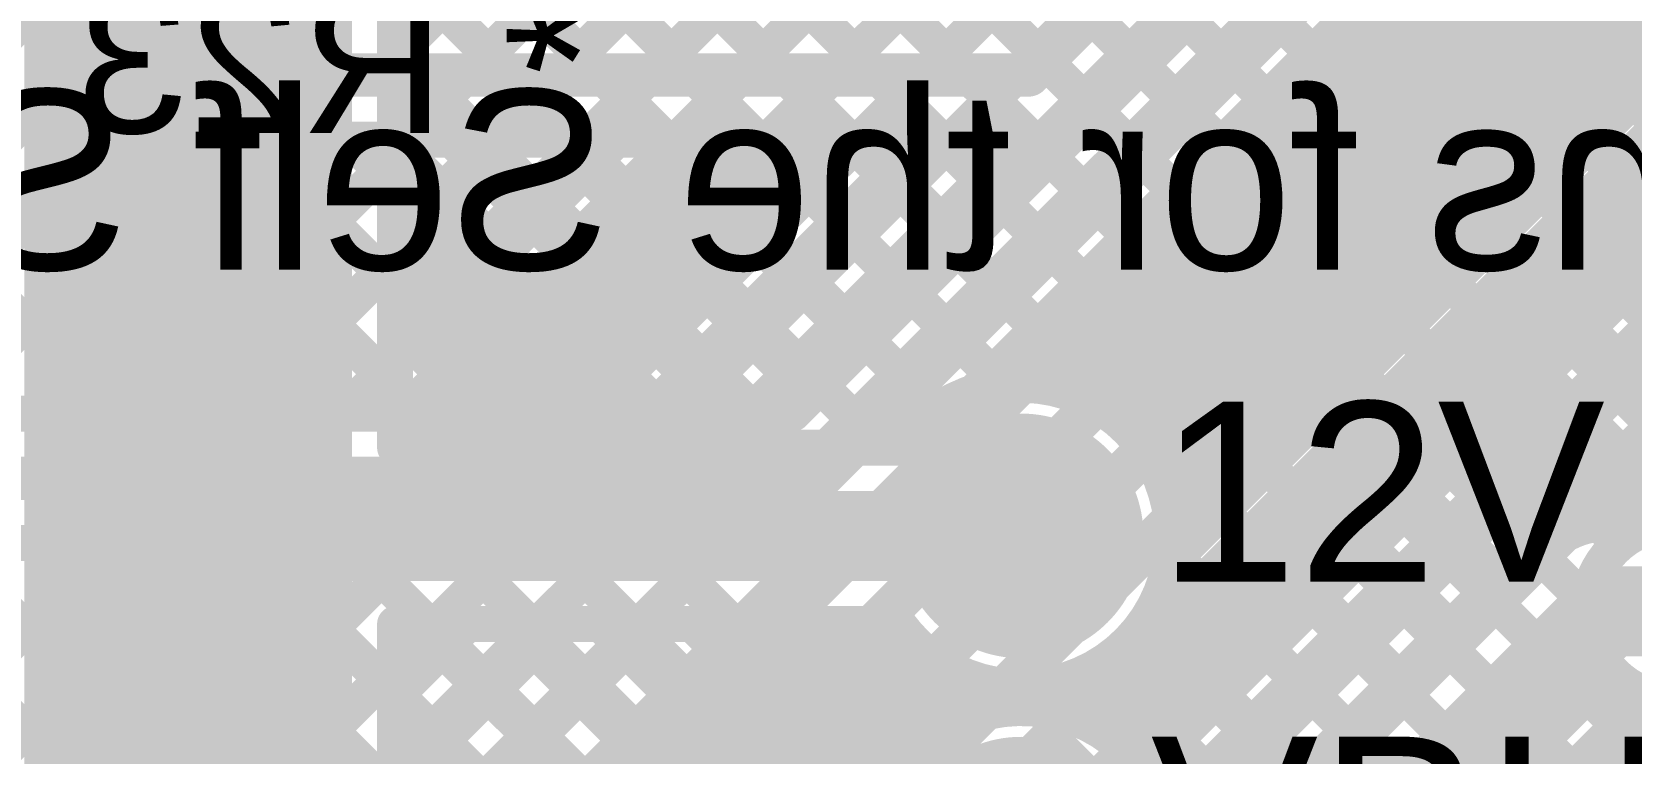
# Model space of a CAD drawing. Header units: millimetres. Extents: x -0.33 to 3.26, y -0.12 to 2.83.
# Drawn here: x 0.4011 to 0.8455, y 0.5646 to 0.7651 of the extents above; entities that cross this region are included whole.
import ezdxf

# ---------------------------------------------------------------- set-up
doc = ezdxf.new("R2010")
doc.units = ezdxf.units.MM
doc.header["$MEASUREMENT"] = 0
for name, color, linetype in [('BottomLayer', 5, 'Continuous'), ('BottomOverlay', 54, 'Continuous'), ('TopLayer', 1, 'Continuous'), ('TopOverlay', 2, 'Continuous'), ('TopPaste', 8, 'Continuous'), ('TopSolder', 216, 'Continuous')]:
    doc.layers.add(name, color=color, linetype=linetype)
doc.styles.add('Agency FB', font='', dxfattribs={"height": 0.2})
doc.styles.add('Arial', font='', dxfattribs={"height": 0.2})
doc.styles.get('Agency FB').set_extended_font_data('Agency FB')
doc.styles.get('Arial').set_extended_font_data('Arial')

# ---------------------------------------------------------------- blocks, each defined once
blk = doc.blocks.new('S______43')
at = {"layer": 'TopLayer'}
h = blk.add_hatch(color=1, dxfattribs=at)
edge = h.paths.add_edge_path()
edge.add_arc((0, 0), 0.03, 0, 360)
at = {"layer": 'TopPaste'}
h = blk.add_hatch(color=8, dxfattribs=at)
edge = h.paths.add_edge_path()
edge.add_arc((0, 0), 0.03, 0, 360)
at = {"layer": 'TopSolder'}
h = blk.add_hatch(color=216, dxfattribs=at)
edge = h.paths.add_edge_path()
edge.add_arc((0, 0), 0.034, 0, 360)
blk = doc.blocks.new('T________B_____12_P___95')
at = {"layer": 'TopOverlay', "const_width": 0.01}
blk.add_lwpolyline([(-0.105, -0.162), (2.325, -0.162)], dxfattribs=at)
blk = doc.blocks.new('S______212')
at = {"layer": 'TopLayer'}
h = blk.add_hatch(color=1, dxfattribs=at)
edge = h.paths.add_edge_path()
edge.add_arc((0, 0), 0.03, 0, 360)
at = {"layer": 'TopPaste'}
h = blk.add_hatch(color=8, dxfattribs=at)
edge = h.paths.add_edge_path()
edge.add_arc((0, 0), 0.03, 0, 360)
at = {"layer": 'TopSolder'}
h = blk.add_hatch(color=216, dxfattribs=at)
edge = h.paths.add_edge_path()
edge.add_arc((0, 0), 0.034, 0, 360)

msp = doc.modelspace()

# ---------------------------------------------------------------- hatches: boundary and pattern name
at = {"layer": 'TopLayer'}
msp.add_hatch(color=1, dxfattribs=at).paths.add_polyline_path([(0.399, -0.092), (0.49, -0.092), (0.49, 2.286), (0.399, 2.286)])

# ---------------------------------------------------------------- linework, layer by layer
at = {"layer": 'BottomLayer'}
for points, const_width in [([(0.6781, 0.7531), (1.051, 1.126)], 0.012), ([(0.61254, 0.659), (1.06154, 1.108)], 0.01), ([(0.69086, 0.7404), (1.05846, 1.108)], 0.01), ([(0.62, 0.641), (1.079, 1.1)], 0.012), ([(0.45772, 0.44817), (1.09154, 1.082)], 0.01), ([(0.63275, 0.6283), (1.08646, 1.082)], 0.01), ([(0.46517, 0.43017), (1.1066, 1.0716)], 0.012), ([(0.47792, 0.41747), (1.11405, 1.0536)], 0.01), ([(0.5693, 0.50575), (1.11714, 1.0536)], 0.01), ([(0.582, 0.493), (1.131, 1.042)], 0.012), ([(0.6, 0.40401), (1.21999, 1.024)], 0.01), ([(0.6, 0.46058), (1.16342, 1.024)], 0.01), ([(0.6, 0.48554), (1.13846, 1.024)], 0.01), ([(0.6, 0.43229), (1.19171, 1.024)], 0.01), ([(0.21001, 0.92982), (0.48083, 0.659)], 0.01), ([(0.37113, 0.826), (0.44403, 0.7531)], 0.012), ([(0.36516, 0.80295), (0.50911, 0.659)], 0.01), ([(0.36943, 0.80225), (0.43128, 0.7404)], 0.01), ([(0.35947, 0.72916), (0.40099, 0.77069)], 0.01), ([(0.77013, 0.76568), (0.77268, 0.76313)], 0.01), ([(0.32174, 0.66315), (0.41513, 0.75654)], 0.01), ([(0.44403, 0.7531), (0.6781, 0.7531)], 0.012), ([(0.75599, 0.75153), (0.75853, 0.74899)], 0.01), ([(0.363, 0.74855), (0.45255, 0.659)], 0.01), ([(0.34587, 0.659), (0.42928, 0.7424)], 0.01), ([(0.74185, 0.73739), (0.74439, 0.73485)], 0.01), ([(0.37416, 0.659), (0.45026, 0.7351)], 0.01), ([(0.40244, 0.659), (0.47855, 0.7351)], 0.01), ([(0.43073, 0.659), (0.50683, 0.7351)], 0.01), ([(0.44403, 0.7351), (0.6781, 0.7351)], 0.01), ([(0.45901, 0.659), (0.53511, 0.7351)], 0.01), ([(0.46129, 0.7351), (0.5374, 0.659)], 0.01), ([(0.48729, 0.659), (0.5634, 0.7351)], 0.01), ([(0.48958, 0.7351), (0.56568, 0.659)], 0.01), ([(0.51558, 0.659), (0.59168, 0.7351)], 0.01), ([(0.51786, 0.7351), (0.59397, 0.659)], 0.01), ([(0.54386, 0.659), (0.61997, 0.7351)], 0.01), ([(0.54615, 0.7351), (0.6174, 0.66385)], 0.01), ([(0.57215, 0.659), (0.64825, 0.7351)], 0.01), ([(0.57443, 0.7351), (0.63154, 0.678)], 0.01), ([(0.60043, 0.659), (0.67654, 0.7351)], 0.01), ([(0.60272, 0.7351), (0.64568, 0.69214)], 0.01), ([(0.631, 0.7351), (0.65982, 0.70628)], 0.01), ([(0.65928, 0.7351), (0.67397, 0.72042)], 0.01), ([(0.68583, 0.73685), (0.68811, 0.73456)], 0.01), ([(0.35784, 0.72542), (0.42426, 0.659)], 0.01), ([(0.83927, 0.72482), (0.91882, 0.64528)], 0.01), ([(0.72771, 0.72325), (0.73025, 0.72071)], 0.01), ([(0.82513, 0.71068), (0.90468, 0.63113)], 0.01), ([(0.71356, 0.70911), (0.71611, 0.70656)], 0.01), ([(0.69942, 0.69497), (0.70197, 0.69242)], 0.01), ([(0.81099, 0.69653), (0.89053, 0.61699)], 0.01), ([(0.68528, 0.68082), (0.68782, 0.67828)], 0.01), ([(0.79685, 0.68239), (0.85074, 0.6285)], 0.01), ([(0.67114, 0.66668), (0.67368, 0.66414)], 0.01), ([(0.78271, 0.66825), (0.82612, 0.62484)], 0.01), ([(0.32859, 0.659), (0.61254, 0.659)], 0.01), ([(0.76856, 0.65411), (0.81151, 0.61116)], 0.01), ([(0.657, 0.65254), (0.65954, 0.65)], 0.01), ([(0.313, 0.641), (0.62, 0.641)], 0.012), ([(0.75442, 0.63997), (0.79737, 0.59702)], 0.01), ([(0.64285, 0.6384), (0.6454, 0.63585)], 0.01), ([(0.839, 0.6285), (0.858, 0.6285)], 0.01), ([(0.32859, 0.623), (0.62, 0.623)], 0.01), ([(0.34712, 0.623), (0.48983, 0.48029)], 0.01), ([(0.35208, 0.4955), (0.47958, 0.623)], 0.01), ([(0.36056, 0.53227), (0.45129, 0.623)], 0.01), ([(0.36128, 0.56127), (0.42301, 0.623)], 0.01), ([(0.37541, 0.623), (0.50398, 0.49443)], 0.01), ([(0.38036, 0.4955), (0.50786, 0.623)], 0.01), ([(0.40369, 0.623), (0.51812, 0.50857)], 0.01), ([(0.40865, 0.4955), (0.53615, 0.623)], 0.01), ([(0.43198, 0.623), (0.53226, 0.52272)], 0.01), ([(0.4335, 0.49207), (0.56443, 0.623)], 0.01), ([(0.4451, 0.47539), (0.59272, 0.623)], 0.01), ([(0.44617, 0.44817), (0.62103, 0.62303)], 0.01), ([(0.44617, 0.44817), (0.62103, 0.62303)], 0.01), ([(0.46026, 0.623), (0.5464, 0.53686)], 0.01), ([(0.48855, 0.623), (0.56054, 0.551)], 0.01), ([(0.51683, 0.623), (0.57469, 0.56514)], 0.01), ([(0.54511, 0.623), (0.58883, 0.57928)], 0.01), ([(0.5734, 0.623), (0.60297, 0.59343)], 0.01), ([(0.60168, 0.623), (0.61711, 0.60757)], 0.01), ([(0.62806, 0.62491), (0.63126, 0.62171)], 0.01), ([(0.74028, 0.62582), (0.78323, 0.58288)], 0.01), ([(0.65968, 0.45932), (0.82165, 0.6213)], 0.01), ([(0.677, 0.442), (0.839, 0.604)], 0.025), ([(0.72614, 0.61168), (0.76909, 0.56873)], 0.01), ([(0.839, 0.604), (0.858, 0.604)], 0.025), ([(0.712, 0.59754), (0.75494, 0.55459)], 0.01), ([(0.69785, 0.5834), (0.7408, 0.54045)], 0.01), ([(0.6353, 0.36175), (0.85304, 0.5795)], 0.01), ([(0.69432, 0.42468), (0.84915, 0.5795)], 0.01), ([(0.84915, 0.5795), (0.85304, 0.5795)], 0.01), ([(0.68371, 0.56926), (0.72666, 0.52631)], 0.01)]:
    msp.add_lwpolyline(points, dxfattribs=dict(at, const_width=const_width))
for points, const_width in [([(0.76763, 0.76568, 1), (0.77263, 0.76568, 1)], 0.005), ([(0.77018, 0.76313, 1), (0.77518, 0.76313, 1)], 0.005), ([(0.41263, 0.75654, 1), (0.41763, 0.75654, 1)], 0.005), ([(0.44103, 0.7531, 1), (0.44703, 0.7531, 1)], 0.006), ([(0.44103, 0.7531, 1), (0.44703, 0.7531, 1)], 0.006), ([(0.6751, 0.7531, 1), (0.6811, 0.7531, 1)], 0.006), ([(0.6751, 0.7531, 1), (0.6811, 0.7531, 1)], 0.006), ([(0.75349, 0.75153, 1), (0.75849, 0.75153, 1)], 0.005), ([(0.75603, 0.74899, 1), (0.76103, 0.74899, 1)], 0.005), ([(0.42678, 0.7424, 1), (0.43178, 0.7424, 1)], 0.005), ([(0.42878, 0.7404, 1), (0.43378, 0.7404, 1)], 0.005), ([(0.42878, 0.7404, 1), (0.43378, 0.7404, 1)], 0.005), ([(0.4288, 0.74038, 1), (0.4338, 0.74038, 1)], 0.005), ([(0.68833, 0.74038, 1), (0.69333, 0.74038, 1)], 0.005), ([(0.68836, 0.7404, 1), (0.69336, 0.7404, 1)], 0.005), ([(0.68836, 0.7404, 1), (0.69336, 0.7404, 1)], 0.005), ([(0.73935, 0.73739, 1), (0.74435, 0.73739, 1)], 0.005), ([(0.44153, 0.7351, 1), (0.44653, 0.7351, 1)], 0.005), ([(0.44153, 0.7351, 1), (0.44653, 0.7351, 1)], 0.005), ([(0.44153, 0.7351, 1), (0.44653, 0.7351, 1)], 0.005), ([(0.44776, 0.7351, 1), (0.45276, 0.7351, 1)], 0.005), ([(0.45879, 0.7351, 1), (0.46379, 0.7351, 1)], 0.005), ([(0.47605, 0.7351, 1), (0.48105, 0.7351, 1)], 0.005), ([(0.48708, 0.7351, 1), (0.49208, 0.7351, 1)], 0.005), ([(0.50433, 0.7351, 1), (0.50933, 0.7351, 1)], 0.005), ([(0.51536, 0.7351, 1), (0.52036, 0.7351, 1)], 0.005), ([(0.53261, 0.7351, 1), (0.53761, 0.7351, 1)], 0.005), ([(0.54365, 0.7351, 1), (0.54865, 0.7351, 1)], 0.005), ([(0.5609, 0.7351, 1), (0.5659, 0.7351, 1)], 0.005), ([(0.57193, 0.7351, 1), (0.57693, 0.7351, 1)], 0.005), ([(0.58918, 0.7351, 1), (0.59418, 0.7351, 1)], 0.005), ([(0.60022, 0.7351, 1), (0.60522, 0.7351, 1)], 0.005), ([(0.61747, 0.7351, 1), (0.62247, 0.7351, 1)], 0.005), ([(0.6285, 0.7351, 1), (0.6335, 0.7351, 1)], 0.005), ([(0.64575, 0.7351, 1), (0.65075, 0.7351, 1)], 0.005), ([(0.65678, 0.7351, 1), (0.66178, 0.7351, 1)], 0.005), ([(0.67404, 0.7351, 1), (0.67904, 0.7351, 1)], 0.005), ([(0.6756, 0.7351, 1), (0.6806, 0.7351, 1)], 0.005), ([(0.6756, 0.7351, 1), (0.6806, 0.7351, 1)], 0.005), ([(0.6756, 0.7351, 1), (0.6806, 0.7351, 1)], 0.005), ([(0.68333, 0.73685, 1), (0.68833, 0.73685, 1)], 0.005), ([(0.68561, 0.73456, 1), (0.69061, 0.73456, 1)], 0.005), ([(0.74189, 0.73485, 1), (0.74689, 0.73485, 1)], 0.005), ([(0.83678, 0.72482, 1), (0.84178, 0.72482, 1)], 0.005), ([(0.67147, 0.72042, 1), (0.67647, 0.72042, 1)], 0.005), ([(0.72521, 0.72325, 1), (0.73021, 0.72325, 1)], 0.005), ([(0.72775, 0.72071, 1), (0.73275, 0.72071, 1)], 0.005), ([(0.82263, 0.71068, 1), (0.82763, 0.71068, 1)], 0.005), ([(0.65732, 0.70628, 1), (0.66232, 0.70628, 1)], 0.005), ([(0.71106, 0.70911, 1), (0.71606, 0.70911, 1)], 0.005), ([(0.71361, 0.70656, 1), (0.71861, 0.70656, 1)], 0.005), ([(0.69692, 0.69497, 1), (0.70192, 0.69497, 1)], 0.005), ([(0.80849, 0.69653, 1), (0.81349, 0.69653, 1)], 0.005), ([(0.64318, 0.69214, 1), (0.64818, 0.69214, 1)], 0.005), ([(0.69947, 0.69242, 1), (0.70447, 0.69242, 1)], 0.005), ([(0.68278, 0.68082, 1), (0.68778, 0.68082, 1)], 0.005), ([(0.79435, 0.68239, 1), (0.79935, 0.68239, 1)], 0.005), ([(0.62904, 0.678, 1), (0.63404, 0.678, 1)], 0.005), ([(0.68532, 0.67828, 1), (0.69032, 0.67828, 1)], 0.005), ([(0.66864, 0.66668, 1), (0.67364, 0.66668, 1)], 0.005), ([(0.78021, 0.66825, 1), (0.78521, 0.66825, 1)], 0.005), ([(0.6149, 0.66385, 1), (0.6199, 0.66385, 1)], 0.005), ([(0.67118, 0.66414, 1), (0.67618, 0.66414, 1)], 0.005), ([(0.39994, 0.659, 1), (0.40494, 0.659, 1)], 0.005), ([(0.42176, 0.659, 1), (0.42676, 0.659, 1)], 0.005), ([(0.42823, 0.659, 1), (0.43323, 0.659, 1)], 0.005), ([(0.45005, 0.659, 1), (0.45505, 0.659, 1)], 0.005), ([(0.45651, 0.659, 1), (0.46151, 0.659, 1)], 0.005), ([(0.47833, 0.659, 1), (0.48333, 0.659, 1)], 0.005), ([(0.48479, 0.659, 1), (0.48979, 0.659, 1)], 0.005), ([(0.50661, 0.659, 1), (0.51161, 0.659, 1)], 0.005), ([(0.51308, 0.659, 1), (0.51808, 0.659, 1)], 0.005), ([(0.5349, 0.659, 1), (0.5399, 0.659, 1)], 0.005), ([(0.54136, 0.659, 1), (0.54636, 0.659, 1)], 0.005), ([(0.56318, 0.659, 1), (0.56818, 0.659, 1)], 0.005), ([(0.56965, 0.659, 1), (0.57465, 0.659, 1)], 0.005), ([(0.59147, 0.659, 1), (0.59647, 0.659, 1)], 0.005), ([(0.59793, 0.659, 1), (0.60293, 0.659, 1)], 0.005), ([(0.61004, 0.659, 1), (0.61504, 0.659, 1)], 0.005), ([(0.61004, 0.659, 1), (0.61504, 0.659, 1)], 0.005), ([(0.76606, 0.65411, 1), (0.77106, 0.65411, 1)], 0.005), ([(0.6545, 0.65254, 1), (0.6595, 0.65254, 1)], 0.005), ([(0.65704, 0.65, 1), (0.66204, 0.65, 1)], 0.005), ([(0.617, 0.641, 1), (0.623, 0.641, 1)], 0.006), ([(0.617, 0.641, 1), (0.623, 0.641, 1)], 0.006), ([(0.75192, 0.63997, 1), (0.75692, 0.63997, 1)], 0.005), ([(0.64035, 0.6384, 1), (0.64535, 0.6384, 1)], 0.005), ([(0.6429, 0.63585, 1), (0.6479, 0.63585, 1)], 0.005), ([(0.63023, 0.62827, 1), (0.63523, 0.62827, 1)], 0.005), ([(0.63025, 0.6283, 1), (0.63525, 0.6283, 1)], 0.005), ([(0.63025, 0.6283, 1), (0.63525, 0.6283, 1)], 0.005), ([(0.8365, 0.6285, 1), (0.8415, 0.6285, 1)], 0.005), ([(0.8365, 0.6285, 1), (0.8415, 0.6285, 1)], 0.005), ([(0.8365, 0.6285, 1), (0.8415, 0.6285, 1)], 0.005), ([(0.40119, 0.623, 1), (0.40619, 0.623, 1)], 0.005), ([(0.42051, 0.623, 1), (0.42551, 0.623, 1)], 0.005), ([(0.42948, 0.623, 1), (0.43448, 0.623, 1)], 0.005), ([(0.44879, 0.623, 1), (0.45379, 0.623, 1)], 0.005), ([(0.45776, 0.623, 1), (0.46276, 0.623, 1)], 0.005), ([(0.47708, 0.623, 1), (0.48208, 0.623, 1)], 0.005), ([(0.48605, 0.623, 1), (0.49105, 0.623, 1)], 0.005), ([(0.50536, 0.623, 1), (0.51036, 0.623, 1)], 0.005), ([(0.51433, 0.623, 1), (0.51933, 0.623, 1)], 0.005), ([(0.53365, 0.623, 1), (0.53865, 0.623, 1)], 0.005), ([(0.54261, 0.623, 1), (0.54761, 0.623, 1)], 0.005), ([(0.56193, 0.623, 1), (0.56693, 0.623, 1)], 0.005), ([(0.5709, 0.623, 1), (0.5759, 0.623, 1)], 0.005), ([(0.59022, 0.623, 1), (0.59522, 0.623, 1)], 0.005), ([(0.59918, 0.623, 1), (0.60418, 0.623, 1)], 0.005), ([(0.6175, 0.623, 1), (0.6225, 0.623, 1)], 0.005), ([(0.6175, 0.623, 1), (0.6225, 0.623, 1)], 0.005), ([(0.6175, 0.623, 1), (0.6225, 0.623, 1)], 0.005), ([(0.61853, 0.62303, 1), (0.62353, 0.62303, 1)], 0.005), ([(0.61853, 0.62303, 1), (0.62353, 0.62303, 1)], 0.005), ([(0.62556, 0.62491, 1), (0.63056, 0.62491, 1)], 0.005), ([(0.62876, 0.62171, 1), (0.63376, 0.62171, 1)], 0.005), ([(0.73778, 0.62582, 1), (0.74278, 0.62582, 1)], 0.005), ([(0.82362, 0.62484, 1), (0.82862, 0.62484, 1)], 0.005), ([(0.81915, 0.6213, 1), (0.82415, 0.6213, 1)], 0.005), ([(0.81915, 0.6213, 1), (0.82415, 0.6213, 1)], 0.005), ([(0.81918, 0.62132, 1), (0.82418, 0.62132, 1)], 0.005), ([(0.72364, 0.61168, 1), (0.72864, 0.61168, 1)], 0.005), ([(0.80901, 0.61116, 1), (0.81401, 0.61116, 1)], 0.005), ([(0.83275, 0.604, 1), (0.84525, 0.604, 1)], 0.0125), ([(0.83275, 0.604, 1), (0.84525, 0.604, 1)], 0.0125), ([(0.61461, 0.60757, 1), (0.61961, 0.60757, 1)], 0.005), ([(0.7095, 0.59754, 1), (0.7145, 0.59754, 1)], 0.005), ([(0.79487, 0.59702, 1), (0.79987, 0.59702, 1)], 0.005), ([(0.60047, 0.59343, 1), (0.60547, 0.59343, 1)], 0.005), ([(0.69535, 0.5834, 1), (0.70035, 0.5834, 1)], 0.005), ([(0.78073, 0.58288, 1), (0.78573, 0.58288, 1)], 0.005), ([(0.58633, 0.57928, 1), (0.59133, 0.57928, 1)], 0.005), ([(0.84665, 0.5795, 1), (0.85165, 0.5795, 1)], 0.005), ([(0.84665, 0.5795, 1), (0.85165, 0.5795, 1)], 0.005), ([(0.68121, 0.56926, 1), (0.68621, 0.56926, 1)], 0.005), ([(0.76659, 0.56873, 1), (0.77159, 0.56873, 1)], 0.005), ([(0.57219, 0.56514, 1), (0.57719, 0.56514, 1)], 0.005)]:
    msp.add_lwpolyline(points, format="xyb", close=True, dxfattribs=dict(at, const_width=const_width))
at = {"layer": 'BottomLayer', "const_width": 0.01}
for points in [[(0.44403, 0.7351, -0.199396), (0.43128, 0.7404)], [(0.44403, 0.7351, -0.198912), (0.4313, 0.74038)], [(0.69086, 0.7404, -0.199396), (0.6781, 0.7351)], [(0.69083, 0.74038, -0.198912), (0.6781, 0.7351)], [(0.63275, 0.6283, -0.199396), (0.62, 0.623)], [(0.63273, 0.62827, -0.198912), (0.62, 0.623)], [(0.82165, 0.6213, -0.199267), (0.839, 0.6285)], [(0.82168, 0.62132, -0.198912), (0.839, 0.6285)]]:
    msp.add_lwpolyline(points, format="xyb", dxfattribs=at)
at = {"layer": 'TopLayer'}
for points, const_width in [([(0.502, 0.75856), (0.92752, 1.18407)], 0.01), ([(0.502, 0.7331), (0.94022, 1.17132)], 0.01), ([(0.502, 0.70765), (0.95295, 1.1586)], 0.01), ([(0.502, 0.68219), (0.96568, 1.14587)], 0.01), ([(0.502, 0.65673), (0.9784, 1.13314)], 0.01), ([(0.52022, 0.6495), (0.99113, 1.12041)], 0.01), ([(0.54568, 0.6495), (1.00386, 1.10768)], 0.01), ([(0.57113, 0.6495), (1.01659, 1.09496)], 0.01), ([(0.59659, 0.6495), (1.02932, 1.08223)], 0.01), ([(0.62204, 0.6495), (1.04204, 1.0695)], 0.01), ([(0.66291, 0.66491), (1.05477, 1.05677)], 0.01), ([(0.66291, 0.66491), (1.05477, 1.05677)], 0.01), ([(0.68854, 0.66508), (1.0675, 1.04404)], 0.01), ([(0.70464, 0.65572), (1.08023, 1.03132)], 0.01), ([(0.502, 0.6495), (0.502, 1.02299)], 0.01), ([(0.71499, 0.64062), (1.09296, 1.01859)], 0.01), ([(0.6037, 1.01413), (0.98933, 0.6285)], 0.01), ([(0.71733, 0.6175), (1.10568, 1.00586)], 0.01), ([(0.59098, 1.0014), (0.96387, 0.6285)], 0.01), ([(0.69687, 0.57159), (1.11841, 0.99313)], 0.01), ([(0.502, 0.98855), (0.86205, 0.6285)], 0.01), ([(0.57825, 0.98867), (0.93842, 0.6285)], 0.01), ([(0.71037, 0.55964), (1.13114, 0.9804)], 0.01), ([(0.56962, 0.97185), (0.91296, 0.6285)], 0.01), ([(0.55182, 0.96419), (0.88751, 0.6285)], 0.01), ([(0.73458, 0.55839), (1.14387, 0.96768)], 0.01), ([(0.502, 0.96309), (0.84229, 0.6228)], 0.01), ([(0.74915, 0.5475), (1.1566, 0.95495)], 0.01), ([(0.502, 0.93764), (0.83359, 0.60605)], 0.01), ([(0.502, 0.91218), (0.87, 0.54418)], 0.01), ([(0.502, 0.88673), (0.864, 0.52473)], 0.01), ([(0.502, 0.86127), (0.864, 0.49927)], 0.01), ([(0.502, 0.83582), (0.6711, 0.66671)], 0.01), ([(0.502, 0.81036), (0.65253, 0.65983)], 0.01), ([(0.502, 0.7849), (0.6374, 0.6495)], 0.01), ([(0.502, 0.75945), (0.61195, 0.6495)], 0.01), ([(0.502, 0.73399), (0.58649, 0.6495)], 0.01), ([(0.502, 0.70854), (0.56104, 0.6495)], 0.01), ([(0.502, 0.68308), (0.53558, 0.6495)], 0.01), ([(0.502, 0.65763), (0.51013, 0.6495)], 0.01), ([(0.502, 0.6495), (0.64189, 0.6495)], 0.01), ([(0.443, 0.618), (0.45, 0.625)], 0.025), ([(0.45, 0.625), (0.676, 0.625)], 0.025), ([(0.71771, 0.6201), (0.864, 0.47382)], 0.01), ([(0.76188, 0.53477), (0.83363, 0.60653)], 0.01), ([(0.502, 0.55491), (0.54759, 0.6005)], 0.01), ([(0.502, 0.504), (0.5985, 0.6005)], 0.01), ([(0.502, 0.52946), (0.57304, 0.6005)], 0.01), ([(0.502, 0.6005), (0.64189, 0.6005)], 0.01), ([(0.502, 0.58037), (0.52213, 0.6005)], 0.01), ([(0.502, 0.504), (0.5985, 0.6005)], 0.01), ([(0.502, 0.47854), (0.62396, 0.6005)], 0.01), ([(0.502, 0.25792), (0.502, 0.6005)], 0.01), ([(0.50821, 0.6005), (0.64199, 0.46672)], 0.01), ([(0.53367, 0.6005), (0.65546, 0.47871)], 0.01), ([(0.55912, 0.6005), (0.63546, 0.52417)], 0.01), ([(0.58458, 0.6005), (0.63628, 0.5488)], 0.01), ([(0.61004, 0.6005), (0.646, 0.56453)], 0.01), ([(0.63549, 0.6005), (0.66146, 0.57454)], 0.01), ([(0.71083, 0.60153), (0.864, 0.44836)], 0.01), ([(0.502, 0.45309), (0.64528, 0.59636)], 0.01), ([(0.6978, 0.5891), (0.72727, 0.55963)], 0.01), ([(0.7746, 0.52205), (0.83997, 0.58741)], 0.01), ([(0.502, 0.42763), (0.66038, 0.58601)], 0.01), ([(0.67695, 0.57713), (0.6835, 0.58367)], 0.01), ([(0.67838, 0.58307), (0.68537, 0.57608)], 0.01), ([(0.502, 0.58126), (0.63453, 0.44873)], 0.01), ([(0.78733, 0.50932), (0.85752, 0.5795)], 0.01)]:
    msp.add_lwpolyline(points, dxfattribs=dict(at, const_width=const_width))
for points, const_width in [([(0.4995, 0.75945, 1), (0.5045, 0.75945, 1)], 0.005), ([(0.4995, 0.75856, 1), (0.5045, 0.75856, 1)], 0.005), ([(0.4995, 0.73399, 1), (0.5045, 0.73399, 1)], 0.005), ([(0.4995, 0.7331, 1), (0.5045, 0.7331, 1)], 0.005), ([(0.4995, 0.70854, 1), (0.5045, 0.70854, 1)], 0.005), ([(0.4995, 0.70765, 1), (0.5045, 0.70765, 1)], 0.005), ([(0.4995, 0.68308, 1), (0.5045, 0.68308, 1)], 0.005), ([(0.4995, 0.68219, 1), (0.5045, 0.68219, 1)], 0.005), ([(0.6686, 0.66671, 1), (0.6736, 0.66671, 1)], 0.005), ([(0.66041, 0.66491, 1), (0.66541, 0.66491, 1)], 0.005), ([(0.66041, 0.66491, 1), (0.66541, 0.66491, 1)], 0.005), ([(0.68604, 0.66508, 1), (0.69104, 0.66508, 1)], 0.005), ([(0.4995, 0.65763, 1), (0.5045, 0.65763, 1)], 0.005), ([(0.65003, 0.65983, 1), (0.65503, 0.65983, 1)], 0.005), ([(0.4995, 0.65673, 1), (0.5045, 0.65673, 1)], 0.005), ([(0.70214, 0.65572, 1), (0.70714, 0.65572, 1)], 0.005), ([(0.4995, 0.6495, 1), (0.5045, 0.6495, 1)], 0.005), ([(0.4995, 0.6495, 1), (0.5045, 0.6495, 1)], 0.005), ([(0.50762, 0.6495, 1), (0.51262, 0.6495, 1)], 0.005), ([(0.51772, 0.6495, 1), (0.52272, 0.6495, 1)], 0.005), ([(0.53308, 0.6495, 1), (0.53808, 0.6495, 1)], 0.005), ([(0.54318, 0.6495, 1), (0.54818, 0.6495, 1)], 0.005), ([(0.55854, 0.6495, 1), (0.56354, 0.6495, 1)], 0.005), ([(0.56863, 0.6495, 1), (0.57363, 0.6495, 1)], 0.005), ([(0.58399, 0.6495, 1), (0.58899, 0.6495, 1)], 0.005), ([(0.59409, 0.6495, 1), (0.59909, 0.6495, 1)], 0.005), ([(0.60945, 0.6495, 1), (0.61445, 0.6495, 1)], 0.005), ([(0.61954, 0.6495, 1), (0.62454, 0.6495, 1)], 0.005), ([(0.6349, 0.6495, 1), (0.6399, 0.6495, 1)], 0.005), ([(0.63939, 0.6495, 1), (0.64439, 0.6495, 1)], 0.005), ([(0.63939, 0.6495, 1), (0.64439, 0.6495, 1)], 0.005), ([(0.71249, 0.64062, 1), (0.71749, 0.64062, 1)], 0.005), ([(0.44375, 0.625, 1), (0.45625, 0.625, 1)], 0.0125), ([(0.44375, 0.625, 1), (0.45625, 0.625, 1)], 0.0125), ([(0.66975, 0.625, 1), (0.68225, 0.625, 1)], 0.0125), ([(0.43675, 0.618, 1), (0.44925, 0.618, 1)], 0.0125), ([(0.7155, 0.625, 1), (0.7205, 0.625, 1)], 0.005), ([(0.7155, 0.625, 1), (0.7205, 0.625, 1)], 0.005), ([(0.83979, 0.6228, 1), (0.84479, 0.6228, 1)], 0.005), ([(0.71483, 0.6175, 1), (0.71983, 0.6175, 1)], 0.005), ([(0.71521, 0.6201, 1), (0.72021, 0.6201, 1)], 0.005), ([(0.83109, 0.60605, 1), (0.83609, 0.60605, 1)], 0.005), ([(0.83113, 0.60653, 1), (0.83613, 0.60653, 1)], 0.005), ([(0.4995, 0.6005, 1), (0.5045, 0.6005, 1)], 0.005), ([(0.4995, 0.6005, 1), (0.5045, 0.6005, 1)], 0.005), ([(0.50571, 0.6005, 1), (0.51071, 0.6005, 1)], 0.005), ([(0.51963, 0.6005, 1), (0.52463, 0.6005, 1)], 0.005), ([(0.53117, 0.6005, 1), (0.53617, 0.6005, 1)], 0.005), ([(0.54509, 0.6005, 1), (0.55009, 0.6005, 1)], 0.005), ([(0.55663, 0.6005, 1), (0.56163, 0.6005, 1)], 0.005), ([(0.57054, 0.6005, 1), (0.57554, 0.6005, 1)], 0.005), ([(0.58208, 0.6005, 1), (0.58708, 0.6005, 1)], 0.005), ([(0.596, 0.6005, 1), (0.601, 0.6005, 1)], 0.005), ([(0.596, 0.6005, 1), (0.601, 0.6005, 1)], 0.005), ([(0.60754, 0.6005, 1), (0.61254, 0.6005, 1)], 0.005), ([(0.62146, 0.6005, 1), (0.62646, 0.6005, 1)], 0.005), ([(0.63299, 0.6005, 1), (0.63799, 0.6005, 1)], 0.005), ([(0.63939, 0.6005, 1), (0.64439, 0.6005, 1)], 0.005), ([(0.63939, 0.6005, 1), (0.64439, 0.6005, 1)], 0.005), ([(0.70833, 0.60153, 1), (0.71333, 0.60153, 1)], 0.005), ([(0.64278, 0.59636, 1), (0.64778, 0.59636, 1)], 0.005), ([(0.6953, 0.5891, 1), (0.7003, 0.5891, 1)], 0.005), ([(0.83747, 0.58741, 1), (0.84247, 0.58741, 1)], 0.005), ([(0.65788, 0.58601, 1), (0.66288, 0.58601, 1)], 0.005), ([(0.67588, 0.58307, 1), (0.68088, 0.58307, 1)], 0.005), ([(0.681, 0.58367, 1), (0.686, 0.58367, 1)], 0.005), ([(0.4995, 0.58126, 1), (0.5045, 0.58126, 1)], 0.005), ([(0.4995, 0.58037, 1), (0.5045, 0.58037, 1)], 0.005), ([(0.65895, 0.57454, 1), (0.66395, 0.57454, 1)], 0.005), ([(0.67445, 0.57713, 1), (0.67945, 0.57713, 1)], 0.005), ([(0.68287, 0.57608, 1), (0.68787, 0.57608, 1)], 0.005), ([(0.69437, 0.57159, 1), (0.69937, 0.57159, 1)], 0.005), ([(0.6435, 0.56453, 1), (0.6485, 0.56453, 1)], 0.005)]:
    msp.add_lwpolyline(points, format="xyb", close=True, dxfattribs=dict(at, const_width=const_width))
at = {"layer": 'TopLayer', "const_width": 0.01}
for points in [[(0.64189, 0.6495, -0.728642), (0.718, 0.625)], [(0.858, 0.5795, -1), (0.858, 0.6285)], [(0.718, 0.625, -0.728642), (0.64189, 0.6005)], [(0.71011, 0.51064, -3.106685), (0.71011, 0.55964)]]:
    msp.add_lwpolyline(points, format="xyb", dxfattribs=at)

# ---------------------------------------------------------------- block references
at = {"rotation": 90}
for name, p in [('T________B_____12_P___95', (0.311, 0.148)), ('S______212', (0.676, 0.53514))]:
    msp.add_blockref(name, p, dxfattribs=at)
msp.add_blockref('S______43', (0.676, 0.625))

# ---------------------------------------------------------------- texts
at = {"layer": 'BottomOverlay', "style": 'Arial', "text_generation_flag": 2}
msp.add_text('R23', height=0.04, dxfattribs=at).set_placement((0.516, 0.73697))
at = {"layer": 'BottomOverlay', "text_generation_flag": 2}
for s, height, rotation, style, p in [('*', 0.04, 90, 'Arial', (0.573, 0.775)), ('Manufacturing Security Solutions for the Self Storage Industry', 0.05, 360, 'Agency FB', (1.766, 0.699))]:
    msp.add_text(s, height=height, rotation=rotation, dxfattribs=dict(at, style=style)).set_placement(p)
at = {"layer": 'TopOverlay', "style": 'Arial'}
for s, p in [('12V BUS', (0.714, 0.61227)), ('VBUS', (0.712, 0.5192))]:
    msp.add_text(s, height=0.05, rotation=360, dxfattribs=at).set_placement(p)

doc.saveas('drawing.dxf')
